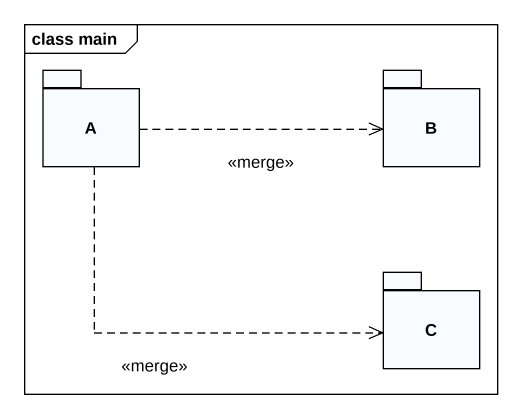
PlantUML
@startuml
mainframe class main
package A {
}
package B {
}
package C {
}
A .right.> B : <<merge>>
A .right.> C : <<merge>>
@enduml
